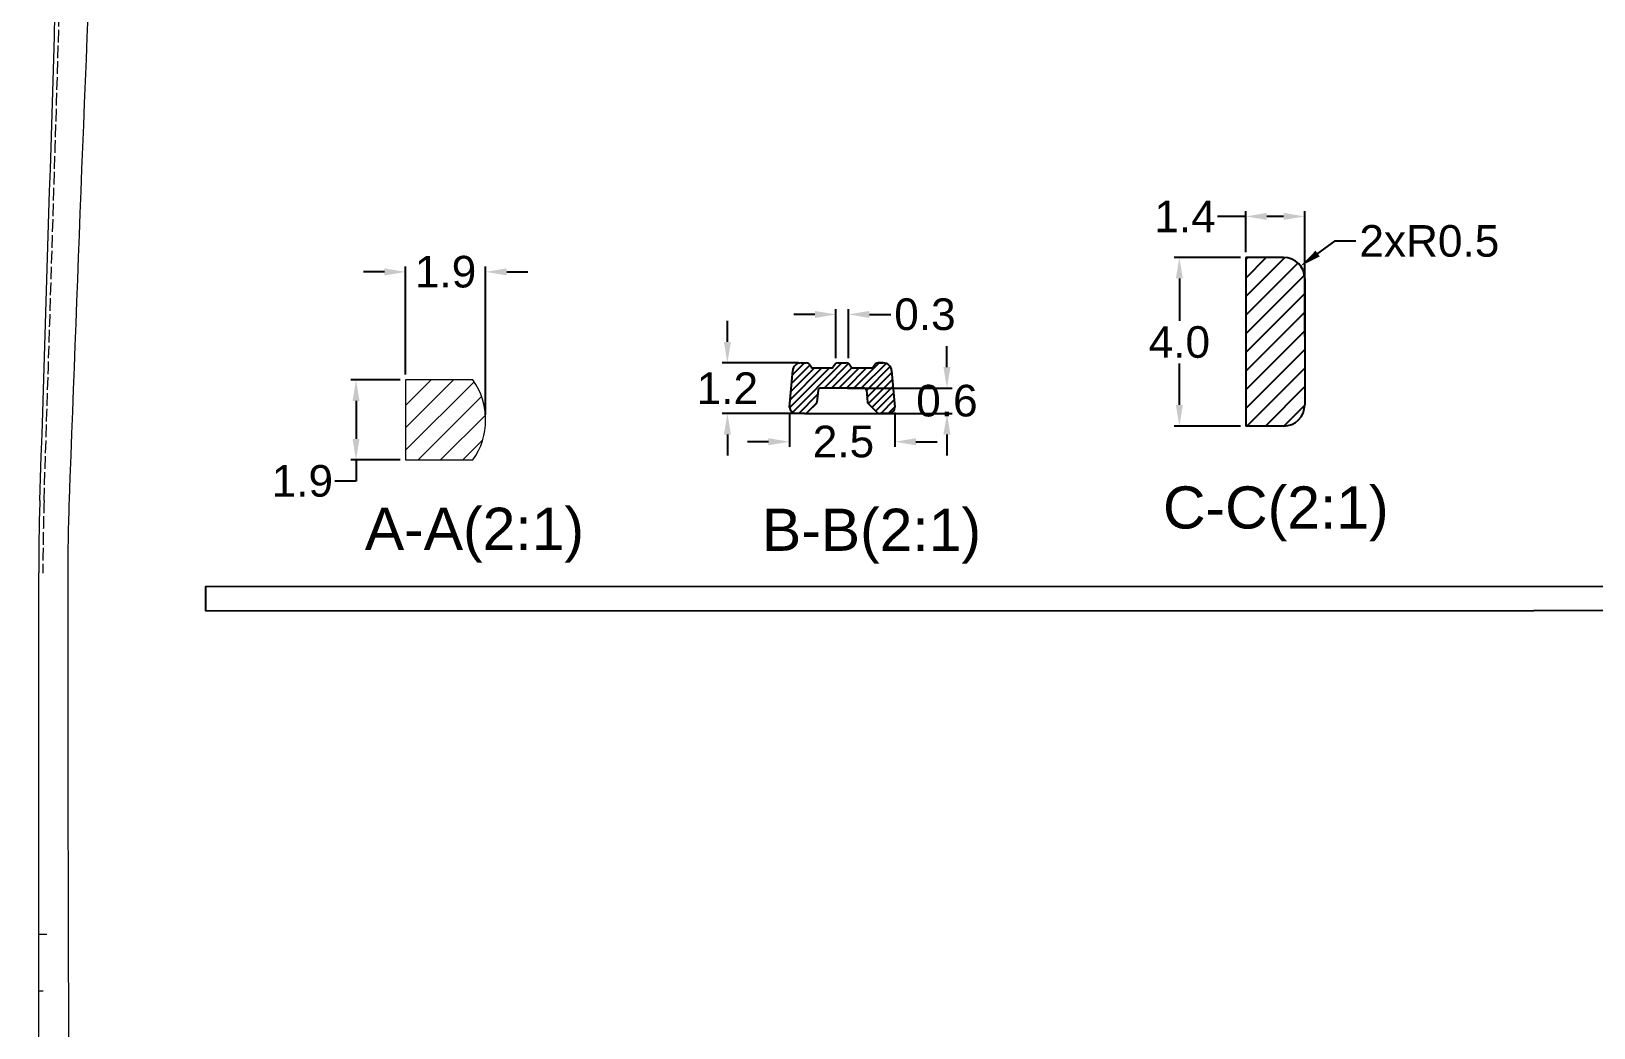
# Model space of a CAD drawing. Header units: millimetres. Extents: x 1233 to 2351, y 1180 to 1535.
# Drawn here: x 1523.7 to 1597.9, y 1319.2 to 1366.5 of the extents above; entities that cross this region are included whole.
import ezdxf

# ---------------------------------------------------------------- set-up
doc = ezdxf.new("R2010")
doc.units = ezdxf.units.MM
doc.linetypes.add('ACAD_ISO02W100', pattern=[15, 12, -3])
doc.layers.add('Dimension', color=3, linetype='Continuous')
doc.layers.add('Text', color=4, linetype='Continuous')
doc.layers.add('标注', color=4, linetype='Continuous', lineweight=5)
doc.styles.get("Standard").update_dxf_attribs({"font": 'arial.ttf'})
doc.styles.add('宋体', font='SimSun.ttf')
doc.dimstyles.new('Standard$0', dxfattribs={"dimtxt": 2.3, "dimasz": 2, "dimexe": 1, "dimexo": 1, "dimgap": 1, "dimtad": 0, "dimtih": 1, "dimtoh": 1, "dimdec": 1, "dimzin": 0, "dimdsep": 46, "dimtxsty": 'Standard', "dimcen": 0, "dimclrd": 4, "dimclre": 4, "dimclrt": 4, "dimadec": 1, "dimazin": 0, "dimtfac": 1, "dimtdec": 1, "dimtofl": 0, "dimtmove": 0, "dimatfit": 0, "dimfxl": 1, "dimtolj": 1, "dimtzin": 0, "dimarcsym": 0})
doc.dimstyles.new('STANDARD$4', dxfattribs={"dimtxt": 2, "dimasz": 1.5, "dimexe": 0.5, "dimexo": 0.5, "dimgap": 0.5, "dimtad": 1, "dimtoh": 1, "dimdsep": 46, "dimtxsty": 'Standard', "dimcen": 0, "dimadec": 0, "dimazin": 0, "dimtfac": 1, "dimtofl": 0, "dimtmove": 0, "dimatfit": 3, "dimfxl": 1, "dimtolj": 1, "dimtzin": 0, "dimarcsym": 0})

# ---------------------------------------------------------------- blocks, each defined once
blk = doc.blocks.new('*D182')
at = {"layer": 'Defpoints', "color": 0, "ltscale": 1000, "transparency": 16777216}
for p in [(1508.444, 1451.229), (1545.729, 1451.229), (1593.937, 1285.364)]:
    blk.add_point(p, dxfattribs=at)
at = {"layer": 'Dimension', "color": 3, "lineweight": -2, "ltscale": 1000, "transparency": 16777216}
for p, q in [((1545.479, 1451.229), (1508.194, 1451.229)), ((1508.444, 1287.364), (1508.444, 1449.229)), ((1593.687, 1285.364), (1508.194, 1285.364))]:
    blk.add_line(p, q, dxfattribs=at)
at = {"layer": 'Dimension', "color": 3, "ltscale": 1000, "transparency": 16777216}
for points in [[(1508.111, 1449.229), (1508.778, 1449.229), (1508.444, 1451.229)], [(1508.111, 1287.364), (1508.778, 1287.364), (1508.444, 1285.364)]]:
    blk.add_solid(points, dxfattribs=at)
at = {"layer": 'Dimension', "ltscale": 1000, "transparency": 16777216, "insert": (1506.918, 1368.296), "char_height": 2.5, "attachment_point": 5, "rotation": 90}
blk.add_mtext('\\A1;166±2', dxfattribs=at)
blk = doc.blocks.new('*D268')
at = {"layer": 'Defpoints', "color": 0, "ltscale": 1000, "transparency": 16777216}
for p in [(1517.3, 1401.493), (1525.615, 1401.493), (1524.635, 1296.577)]:
    blk.add_point(p, dxfattribs=at)
at = {"layer": 'Dimension', "color": 3, "lineweight": -2, "ltscale": 1000, "transparency": 16777216}
for p, q in [((1525.365, 1401.493), (1517.05, 1401.493)), ((1517.3, 1298.577), (1517.3, 1399.493)), ((1524.385, 1296.577), (1517.05, 1296.577))]:
    blk.add_line(p, q, dxfattribs=at)
at = {"layer": 'Dimension', "color": 3, "ltscale": 1000, "transparency": 16777216}
for points in [[(1516.967, 1399.493), (1517.634, 1399.493), (1517.3, 1401.493)], [(1516.967, 1298.577), (1517.634, 1298.577), (1517.3, 1296.577)]]:
    blk.add_solid(points, dxfattribs=at)
at = {"layer": 'Dimension', "ltscale": 1000, "transparency": 16777216, "insert": (1515.774, 1349.035), "char_height": 2.5, "attachment_point": 5, "rotation": 90}
blk.add_mtext('\\A1;105±2', dxfattribs=at)
blk = doc.blocks.new('*D250')
at = {"layer": 'Defpoints', "color": 0, "transparency": 16777216}
for p in [(1541.494, 1349.96), (1539.143, 1346.16), (1541.494, 1346.16)]:
    blk.add_point(p, dxfattribs=at)
at = {"layer": 'Dimension', "color": 3, "lineweight": -2, "transparency": 16777216}
for p, q in [((1541.244, 1349.96), (1538.893, 1349.96)), ((1539.143, 1348.96), (1539.143, 1347.16)), ((1541.244, 1346.16), (1538.893, 1346.16)), ((1539.143, 1346.16), (1539.143, 1345.16)), ((1539.143, 1345.16), (1538.143, 1345.16))]:
    blk.add_line(p, q, dxfattribs=at)
at = {"layer": 'Dimension', "color": 3, "transparency": 16777216}
for points in [[(1538.977, 1348.96), (1539.31, 1348.96), (1539.143, 1349.96)], [(1538.977, 1347.16), (1539.31, 1347.16), (1539.143, 1346.16)]]:
    blk.add_solid(points, dxfattribs=at)
at = {"layer": 'Dimension', "transparency": 16777216, "insert": (1536.597, 1345.16), "char_height": 1.5, "attachment_point": 5}
blk.add_mtext('\\A1;1.9', dxfattribs=at)
blk = doc.blocks.new('*D251')
at = {"layer": 'Defpoints', "color": 0, "transparency": 16777216}
for p in [(1545.294, 1355.086), (1541.494, 1349.96), (1545.294, 1348.06)]:
    blk.add_point(p, dxfattribs=at)
at = {"layer": 'Dimension', "color": 3, "lineweight": -2, "transparency": 16777216}
for p, q in [((1540.494, 1355.086), (1539.494, 1355.086)), ((1541.494, 1350.21), (1541.494, 1355.336)), ((1545.294, 1348.31), (1545.294, 1355.336)), ((1546.294, 1355.086), (1547.294, 1355.086))]:
    blk.add_line(p, q, dxfattribs=at)
at = {"layer": 'Dimension', "color": 3, "transparency": 16777216}
for points in [[(1540.494, 1355.252), (1540.494, 1354.919), (1541.494, 1355.086)], [(1546.294, 1355.252), (1546.294, 1354.919), (1545.294, 1355.086)]]:
    blk.add_solid(points, dxfattribs=at)
at = {"layer": 'Dimension', "transparency": 16777216, "insert": (1543.394, 1355.086), "char_height": 1.5, "attachment_point": 5}
blk.add_mtext('\\A1;1.9', dxfattribs=at)
blk = doc.blocks.new('*D253')
at = {"layer": 'Defpoints', "color": 0, "transparency": 16777216}
for p in [(1559.716, 1348.666), (1564.716, 1348.666), (1564.716, 1347.026)]:
    blk.add_point(p, dxfattribs=at)
at = {"layer": 'Dimension', "color": 3, "lineweight": -2, "transparency": 16777216}
for p, q in [((1559.716, 1348.416), (1559.716, 1346.776)), ((1564.716, 1348.416), (1564.716, 1346.776)), ((1558.716, 1347.026), (1557.716, 1347.026)), ((1565.716, 1347.026), (1566.716, 1347.026))]:
    blk.add_line(p, q, dxfattribs=at)
at = {"layer": 'Dimension', "color": 3, "transparency": 16777216}
for points in [[(1558.716, 1347.192), (1558.716, 1346.859), (1559.716, 1347.026)], [(1565.716, 1347.192), (1565.716, 1346.859), (1564.716, 1347.026)]]:
    blk.add_solid(points, dxfattribs=at)
at = {"layer": 'Dimension', "transparency": 16777216, "insert": (1562.276, 1347.026), "char_height": 1.5, "attachment_point": 5}
blk.add_mtext('\\A1;2.5', dxfattribs=at)
blk = doc.blocks.new('*D175')
at = {"layer": 'Defpoints', "color": 0, "transparency": 16777216}
for p in [(1560.39, 1350.766), (1556.768, 1348.366), (1560.39, 1348.366)]:
    blk.add_point(p, dxfattribs=at)
at = {"layer": 'Dimension', "color": 3, "lineweight": -2, "transparency": 16777216}
for p, q in [((1556.768, 1351.766), (1556.768, 1352.766)), ((1560.14, 1350.766), (1556.518, 1350.766)), ((1560.14, 1348.366), (1556.518, 1348.366)), ((1556.768, 1347.366), (1556.768, 1346.366))]:
    blk.add_line(p, q, dxfattribs=at)
at = {"layer": 'Dimension', "color": 3, "transparency": 16777216}
for points in [[(1556.602, 1351.766), (1556.935, 1351.766), (1556.768, 1350.766)], [(1556.602, 1347.366), (1556.935, 1347.366), (1556.768, 1348.366)]]:
    blk.add_solid(points, dxfattribs=at)
at = {"layer": 'Dimension', "transparency": 16777216, "insert": (1556.768, 1349.566), "char_height": 1.5, "attachment_point": 5}
blk.add_mtext('\\A1;1.2', dxfattribs=at)
blk = doc.blocks.new('*D254')
at = {"layer": 'Defpoints', "color": 0, "transparency": 16777216}
for p in [(1562.512, 1353.067), (1561.92, 1350.739), (1562.512, 1350.739)]:
    blk.add_point(p, dxfattribs=at)
at = {"layer": 'Dimension', "color": 3, "lineweight": -2, "transparency": 16777216}
for p, q in [((1561.92, 1350.989), (1561.92, 1353.317)), ((1562.512, 1350.989), (1562.512, 1353.317)), ((1560.92, 1353.067), (1559.92, 1353.067)), ((1563.512, 1353.067), (1564.529, 1353.067))]:
    blk.add_line(p, q, dxfattribs=at)
at = {"layer": 'Dimension', "color": 3, "transparency": 16777216}
for points in [[(1560.92, 1353.234), (1560.92, 1352.9), (1561.92, 1353.067)], [(1563.512, 1353.234), (1563.512, 1352.9), (1562.512, 1353.067)]]:
    blk.add_solid(points, dxfattribs=at)
at = {"layer": 'Dimension', "transparency": 16777216, "insert": (1566.144, 1353.067), "char_height": 1.5, "attachment_point": 5}
blk.add_mtext('\\A1;0.3', dxfattribs=at)
blk = doc.blocks.new('*D255')
at = {"layer": 'Defpoints', "color": 0, "transparency": 16777216}
for p in [(1562.216, 1349.566), (1560.224, 1348.366), (1567.186, 1348.366)]:
    blk.add_point(p, dxfattribs=at)
at = {"layer": 'Dimension', "color": 3, "lineweight": -2, "transparency": 16777216}
for p, q in [((1567.186, 1350.566), (1567.186, 1351.566)), ((1562.466, 1349.566), (1567.436, 1349.566)), ((1560.474, 1348.366), (1567.436, 1348.366)), ((1567.186, 1347.366), (1567.186, 1346.366))]:
    blk.add_line(p, q, dxfattribs=at)
at = {"layer": 'Dimension', "color": 3, "transparency": 16777216}
for points in [[(1567.019, 1350.566), (1567.352, 1350.566), (1567.186, 1349.566)], [(1567.019, 1347.366), (1567.352, 1347.366), (1567.186, 1348.366)]]:
    blk.add_solid(points, dxfattribs=at)
at = {"layer": 'Dimension', "transparency": 16777216, "insert": (1567.186, 1348.966), "char_height": 1.5, "attachment_point": 5}
blk.add_mtext('\\A1;0.6', dxfattribs=at)
blk = doc.blocks.new('*D256')
at = {"layer": 'Defpoints', "color": 0, "transparency": 16777216}
for p in [(1584.166, 1357.718), (1581.366, 1355.772), (1584.166, 1351.772)]:
    blk.add_point(p, dxfattribs=at)
at = {"layer": 'Dimension', "color": 3, "lineweight": -2, "transparency": 16777216}
for p, q in [((1581.366, 1356.022), (1581.366, 1357.968)), ((1584.166, 1352.022), (1584.166, 1357.968)), ((1581.366, 1357.718), (1580.03, 1357.718)), ((1583.166, 1357.718), (1582.366, 1357.718))]:
    blk.add_line(p, q, dxfattribs=at)
at = {"layer": 'Dimension', "color": 3, "transparency": 16777216}
for points in [[(1582.366, 1357.885), (1582.366, 1357.552), (1581.366, 1357.718)], [(1583.166, 1357.885), (1583.166, 1357.552), (1584.166, 1357.718)]]:
    blk.add_solid(points, dxfattribs=at)
at = {"layer": 'Dimension', "transparency": 16777216, "insert": (1578.488, 1357.718), "char_height": 1.5, "attachment_point": 5}
blk.add_mtext('\\A1;1.4', dxfattribs=at)
blk = doc.blocks.new('*D257')
at = {"layer": 'Defpoints', "color": 0, "transparency": 16777216}
for p in [(1581.366, 1355.772), (1578.218, 1347.772), (1581.366, 1347.772)]:
    blk.add_point(p, dxfattribs=at)
at = {"layer": 'Dimension', "color": 3, "lineweight": -2, "transparency": 16777216}
for p, q in [((1581.116, 1355.772), (1577.968, 1355.772)), ((1578.218, 1354.772), (1578.218, 1352.765)), ((1578.218, 1348.772), (1578.218, 1350.733)), ((1581.116, 1347.772), (1577.968, 1347.772))]:
    blk.add_line(p, q, dxfattribs=at)
at = {"layer": 'Dimension', "color": 3, "transparency": 16777216}
for points in [[(1578.051, 1354.772), (1578.385, 1354.772), (1578.218, 1355.772)], [(1578.051, 1348.772), (1578.385, 1348.772), (1578.218, 1347.772)]]:
    blk.add_solid(points, dxfattribs=at)
at = {"layer": 'Dimension', "transparency": 16777216, "insert": (1578.218, 1351.749), "char_height": 1.5, "attachment_point": 5}
blk.add_mtext('\\A1;4.0', dxfattribs=at)
blk = doc.blocks.new('*D176')
at = {"layer": 'Defpoints', "color": 0, "transparency": 16777216}
for p in [(1583.972, 1355.363), (1583.166, 1354.772)]:
    blk.add_point(p, dxfattribs=at)
at = {"layer": 'Dimension', "color": 3, "lineweight": -2, "transparency": 16777216}
for p, q in [((1585.585, 1356.546), (1584.778, 1355.955)), ((1586.585, 1356.546), (1585.585, 1356.546))]:
    blk.add_line(p, q, dxfattribs=at)
at = {"layer": 'Dimension', "color": 3, "transparency": 16777216}
blk.add_solid([(1584.68, 1356.089), (1584.877, 1355.82), (1583.972, 1355.363)], dxfattribs=at)
at = {"layer": 'Dimension', "transparency": 16777216, "insert": (1590.082, 1356.546), "char_height": 1.5, "attachment_point": 5}
blk.add_mtext('\\A1;2xR0.5', dxfattribs=at)

msp = doc.modelspace()

# ---------------------------------------------------------------- hatches: boundary and pattern name
h = msp.add_hatch()
h.set_pattern_fill('ANSI31', color=6, scale=5)
h.set_pattern_definition([(45, (-15309.6456, 7392.6042), (-0.441941738, 0.441941738), [])])
edge = h.paths.add_edge_path()
edge.add_line((1584.16583, 1354.39097), (1584.16583, 1354.583))
edge.add_line((1584.16583, 1354.583), (1584.16583, 1354.79097))
edge.add_line((1584.16583, 1354.79097), (1584.16565, 1354.79097))
edge.add_arc((1583.16583, 1354.77186), 1, 1.0945919, 90)
edge.add_line((1583.16583, 1355.77186), (1581.36583, 1355.77186))
edge.add_line((1581.36583, 1355.77186), (1581.36583, 1351.77186))
edge.add_line((1581.36583, 1351.77186), (1584.16583, 1351.77186))
edge.add_line((1584.16583, 1351.77186), (1584.16583, 1352.72917))
edge.add_line((1584.16583, 1352.72917), (1584.16583, 1352.96467))
edge.add_line((1584.16583, 1352.96467), (1584.16583, 1353.31581))
edge.add_line((1584.16583, 1353.31581), (1584.16583, 1353.12917))
edge.add_line((1584.16583, 1353.12917), (1584.16583, 1354.39097))
edge = h.paths.add_edge_path()
edge.add_line((1584.16583, 1351.77186), (1581.36583, 1351.77186))
edge.add_line((1581.36583, 1351.77186), (1581.36583, 1347.77186))
edge.add_line((1581.36583, 1347.77186), (1583.16583, 1347.77186))
edge.add_arc((1583.16583, 1348.77186), 1, 270, 360)
edge.add_line((1584.16583, 1348.77186), (1584.16583, 1351.77186))
at = {"ltscale": 0.5}
h = msp.add_hatch(dxfattribs=at)
h.set_pattern_fill('ANSI31', color=6, scale=2)
h.set_pattern_definition([(45, (-32258.93714, 16069.32625), (-0.1767766953, 0.1767766953), [])])
h.paths.add_polyline_path([(1563.26286, 1349.56597, -0.38887873), (1563.36247, 1349.47469), (1563.41256, 1348.90223, 0.17632698), (1563.44147, 1348.84024), (1563.85715, 1348.42455, 0.19891237), (1563.99857, 1348.36597), (1564.41573, 1348.36597, 0.41421356), (1564.71573, 1348.66597), (1564.56395, 1350.40084, 0.38887873), (1564.16547, 1350.76597), (1563.91798, 1350.76597, 0.26794919), (1563.74478, 1350.66597), (1563.69282, 1350.57597, -0.26794919), (1563.60621, 1350.52597), (1562.72347, 1350.52597, -0.26794919), (1562.63686, 1350.57597), (1562.5849, 1350.66597, 0.26794919), (1562.4117, 1350.76597), (1562.01976, 1350.76597, 0.26794919), (1561.84656, 1350.66597), (1561.7946, 1350.57597, -0.26794919), (1561.708, 1350.52597), (1560.82525, 1350.52597, -0.26794919), (1560.73864, 1350.57597), (1560.68668, 1350.66597, 0.26794919), (1560.51348, 1350.76597), (1560.26599, 1350.76597, 0.38887873), (1559.86751, 1350.40084), (1559.71573, 1348.66597, 0.41421356), (1560.01573, 1348.36597), (1560.43289, 1348.36597, 0.19891237), (1560.57431, 1348.42455), (1560.98999, 1348.84024, 0.17632698), (1561.0189, 1348.90223), (1561.06899, 1349.47469, -0.38887873), (1561.16861, 1349.56597)])
at = {"lineweight": 9}
h = msp.add_hatch(dxfattribs=at)
h.set_pattern_fill('ANSI31', color=6, scale=6, style=0)
h.set_pattern_definition([(45, (-1017.7604, 347.5964), (-0.53033009, 0.53033009), [])])
h.paths.add_polyline_path([(1544.88828, 1349.64838, 0.27410657), (1544.36192, 1349.96038), (1541.89432, 1349.96038, 0.41421356), (1541.49432, 1349.56038), (1541.49432, 1346.56038, 0.41421356), (1541.89432, 1346.16038), (1544.36192, 1346.16038, 0.27410657), (1544.88828, 1346.47238, 0.25569065)])

# ---------------------------------------------------------------- linework, layer by layer
for p, q in [((1583.16583, 1355.77186), (1581.36583, 1355.77186)), ((1581.36583, 1355.77186), (1581.36583, 1347.77186)), ((1584.16583, 1354.77186), (1584.16583, 1348.77186)), ((1559.71573, 1348.66597), (1559.86751, 1350.40084)), ((1560.26599, 1350.76597), (1560.51348, 1350.76597)), ((1560.73864, 1350.57597), (1560.68668, 1350.66597)), ((1560.82525, 1350.52597), (1561.708, 1350.52597)), ((1561.84656, 1350.66597), (1561.7946, 1350.57597)), ((1562.01976, 1350.76597), (1562.4117, 1350.76597)), ((1562.5849, 1350.66597), (1562.63686, 1350.57597)), ((1562.72347, 1350.52597), (1563.60621, 1350.52597)), ((1563.69282, 1350.57597), (1563.74478, 1350.66597)), ((1563.91798, 1350.76597), (1564.16547, 1350.76597)), ((1564.16547, 1350.76597), (1563.91798, 1350.76597)), ((1564.56395, 1350.40084), (1564.71573, 1348.66597)), ((1561.06899, 1349.47469), (1561.0189, 1348.90223)), ((1563.26286, 1349.56597), (1561.16861, 1349.56597)), ((1563.36247, 1349.47469), (1563.41256, 1348.90223)), ((1560.43289, 1348.36597), (1560.01573, 1348.36597)), ((1560.98999, 1348.84024), (1560.57431, 1348.42455)), ((1563.44147, 1348.84024), (1563.85715, 1348.42455)), ((1564.41573, 1348.36597), (1563.99857, 1348.36597)), ((1583.16583, 1347.77186), (1581.36583, 1347.77186))]:
    msp.add_line(p, q)
for p, q in [((1544.69432, 1349.96038), (1541.49432, 1349.96038)), ((1541.49432, 1349.96038), (1541.49432, 1346.16038)), ((1541.49432, 1346.16038), (1544.69432, 1346.16038))]:
    msp.add_line(p, q, dxfattribs=at)
at = {"color": 251, "linetype": 'ACAD_ISO02W100', "lineweight": 13, "ltscale": 0.05}
for p, q in [((1524.29275, 1323.64861), (1524.09275, 1323.64861)), ((1524.47386, 1323.64861), (1524.27386, 1323.64861)), ((1524.29033, 1320.94861), (1524.09033, 1320.94861))]:
    msp.add_line(p, q, dxfattribs=at)
at = {"color": 7}
msp.add_lwpolyline([(1532.00282, 1339.00647), (1658.08735, 1339.02717), (1658.08735, 1340.16208), (1532.00282, 1340.14138)], close=True, dxfattribs=at)
at = {"color": 251, "linetype": 'ACAD_ISO02W100', "lineweight": 13, "ltscale": 0.05}
for centre, radius, start, end in [((-5682.55338, 1580.47979), 7210.76245, 358.122518414, 358.389122969), ((1624.28443, 1340.96188), 100, 178.1225184, 180.0954824)]:
    msp.add_arc(centre, radius, start, end, dxfattribs=at)
for centre, radius, start, end in [((1583.16583, 1354.77186), 1, 0, 90), ((1560.26599, 1350.36597), 0.4, 90, 175), ((1560.51348, 1350.56597), 0.2, 30, 90), ((1560.82525, 1350.62597), 0.1, 210, 270), ((1561.708, 1350.62597), 0.1, 270, 330), ((1562.01976, 1350.56597), 0.2, 90, 150), ((1562.4117, 1350.56597), 0.2, 30, 90), ((1562.72347, 1350.62597), 0.1, 210, 270), ((1563.60621, 1350.62597), 0.1, 270, 330), ((1563.91798, 1350.56597), 0.2, 90, 150), ((1564.16547, 1350.36597), 0.4, 5, 90), ((1560.91928, 1348.91095), 0.1, 315, 355), ((1561.16861, 1349.46597), 0.1, 90, 175), ((1563.26286, 1349.46597), 0.1, 5, 90), ((1563.51218, 1348.91095), 0.1, 185, 225), ((1560.01573, 1348.66597), 0.3, 180, 270), ((1560.43289, 1348.56597), 0.2, 270, 315), ((1563.99857, 1348.56597), 0.2, 225, 270), ((1564.41573, 1348.66597), 0.3, 270, 0), ((1583.16583, 1348.77186), 1, 270, 0)]:
    msp.add_arc(centre, radius, start, end)
at = {"lineweight": 9}
msp.add_arc((1541.98599, 1348.06038), 3.30833, 324.9488633, 35.0511367, dxfattribs=at)
at = {"layer": '标注', "color": 0, "lineweight": 13, "ltscale": 5}
for centre, radius, start, end in [((-5682.55338, 1580.47979), 7210.56245, 358.122491424, 358.389122969), ((6272.75586, 1172.27972), 4750.342, 177.52131212, 177.92497455), ((1624.08442, 1340.96499), 100, 178.1224914, 180.0955094), ((1625.46323, 1340.65981), 100, 177.9249745, 179.9679866), ((-5686.46787, 1328.77862), 7210.56245, 359.828920366, 0.095509432), ((6275.8045, 1338.06149), 4750.342, 179.96798665, 180.37164907)]:
    msp.add_arc(centre, radius, start, end, dxfattribs=at)

# ---------------------------------------------------------------- texts
at = {"layer": 'Text', "linetype": 'ByBlock', "lineweight": 9, "char_height": 2, "width": 19.8141978, "attachment_point": 5, "style": '宋体'}
for s, insert in [('{\\f@Arial Unicode MS|b0|i0|c0|p34;C-C(2:1)}', (1582.79581, 1343.6056)), ('{\\f@Arial Unicode MS|b0|i0|c0|p34;A-A(2:1)}', (1544.7647, 1342.59501)), ('{\\f@Arial Unicode MS|b0|i0|c0|p34;B-B(2:1)}', (1563.60889, 1342.54735))]:
    msp.add_mtext(s, dxfattribs=dict(at, insert=insert))

# ---------------------------------------------------------------- dimensions: what is measured, and where the dimension line sits
at = {"layer": 'Dimension', "color": 40, "ltscale": 1000, "true_color": 0xf8d731}
for base, p1, p2, picture, middle in [((1508.44439, 1451.22907), (1593.93734, 1285.36358), (1545.72869, 1451.22907), '*D182', (1506.91796, 1368.29633)), ((1517.30023, 1401.49318), (1524.63508, 1296.57687), (1525.61508, 1401.49318), '*D268', (1515.7738, 1349.03503))]:
    dim = msp.add_linear_dim(base=base, p1=p1, p2=p2, angle=90, dimstyle='Standard$0', override={"dimtxt": 2.5, "dimexe": 0.25, "dimexo": 0.25, "dimgap": 0.25, "dimtad": 1, "dimtih": 0, "dimtoh": 0, "dimdec": 0, "dimclrd": 3, "dimclre": 3, "dimclrt": 256, "dimadec": 0, "dimtol": 1, "dimtp": 2, "dimtm": 2, "dimtdec": 0, "dimatfit": 3, "dimfxl": 1.25, "dimarcsym": 2}, dxfattribs=at)
    dim.commit()
    dim.dimension.update_dxf_attribs({"geometry": picture, "text_midpoint": middle})
at = {"layer": 'Dimension'}
for base, p1, p2, picture, middle in [((1584.16583, 1357.71843), (1581.36583, 1355.77186), (1584.16583, 1351.77186), '*D256', (1578.48807, 1357.71843)), ((1564.71573, 1347.02575), (1559.71573, 1348.66597), (1564.71573, 1348.66597), '*D253', (1562.27646, 1347.02575))]:
    dim = msp.add_linear_dim(base=base, p1=p1, p2=p2, dimstyle='Standard$0', override={"dimtxt": 1.5, "dimasz": 1, "dimexe": 0.25, "dimexo": 0.25, "dimgap": 0.25, "dimlfac": 0.5, "dimclrd": 3, "dimclre": 3, "dimclrt": 256, "dimadec": 0, "dimtdec": 2, "dimatfit": 3}, dxfattribs=at)
    dim.commit()
    dim.dimension.update_dxf_attribs({"geometry": picture, "text_midpoint": middle, "dimtype": 160})
dim = msp.add_radius_dim(center=(1583.16583, 1354.77186), mpoint=(1583.97215, 1355.36335), text='2x<>', dimstyle='STANDARD$4', override={"dimtxt": 1.5, "dimasz": 1, "dimexe": 0.25, "dimexo": 0.25, "dimgap": 0.25, "dimtad": 0, "dimtih": 1, "dimdec": 1, "dimlfac": 0.5, "dimzin": 0, "dimclrd": 3, "dimclre": 3, "dimclrt": 256}, dxfattribs=at)
dim.commit()
dim.dimension.update_dxf_attribs({"geometry": '*D176', "text_midpoint": (1590.08189, 1356.54631)})
dim = msp.add_linear_dim(base=(1545.29432, 1355.08562), p1=(1541.49432, 1349.96038), p2=(1545.29432, 1348.06038), dimstyle='Standard$0', override={"dimtxt": 1.5, "dimasz": 1, "dimexe": 0.25, "dimexo": 0.25, "dimgap": 0.25, "dimlfac": 0.5, "dimclrd": 3, "dimclre": 3, "dimclrt": 256, "dimadec": 0, "dimtdec": 2, "dimatfit": 3}, dxfattribs=at)
dim.commit()
dim.dimension.update_dxf_attribs({"geometry": '*D251', "text_midpoint": (1543.39432, 1355.08562)})
for base, p1, p2, picture, middle in [((1578.21793, 1347.77186), (1581.36583, 1355.77186), (1581.36583, 1347.77186), '*D257', (1578.21793, 1351.74908)), ((1556.7682, 1348.36597), (1560.38973, 1350.76597), (1560.38973, 1348.36597), '*D175', (1556.7682, 1349.56597)), ((1567.18563, 1348.36597), (1562.21573, 1349.56597), (1560.22431, 1348.36597), '*D255', (1567.18563, 1348.96597))]:
    dim = msp.add_linear_dim(base=base, p1=p1, p2=p2, angle=90, dimstyle='Standard$0', override={"dimtxt": 1.5, "dimasz": 1, "dimexe": 0.25, "dimexo": 0.25, "dimgap": 0.25, "dimlfac": 0.5, "dimclrd": 3, "dimclre": 3, "dimclrt": 256, "dimadec": 0, "dimtdec": 2, "dimatfit": 3}, dxfattribs=at)
    dim.commit()
    dim.dimension.update_dxf_attribs({"geometry": picture, "text_midpoint": middle, "dimtype": 160})
dim = msp.add_linear_dim(base=(1562.5117, 1353.0671), p1=(1561.91976, 1350.73918), p2=(1562.5117, 1350.73918), text='0.3', dimstyle='Standard$0', override={"dimtxt": 1.5, "dimasz": 1, "dimexe": 0.25, "dimexo": 0.25, "dimgap": 0.25, "dimlfac": 0.5, "dimclrd": 3, "dimclre": 3, "dimclrt": 256, "dimadec": 0, "dimtdec": 2, "dimatfit": 3}, dxfattribs=at)
dim.commit()
dim.dimension.update_dxf_attribs({"geometry": '*D254', "text_midpoint": (1566.14429, 1353.0671), "dimtype": 160})
dim = msp.add_linear_dim(base=(1539.14318, 1346.16038), p1=(1541.49432, 1349.96038), p2=(1541.49432, 1346.16038), angle=90, dimstyle='Standard$0', override={"dimtxt": 1.5, "dimasz": 1, "dimexe": 0.25, "dimexo": 0.25, "dimgap": 0.25, "dimlfac": 0.5, "dimclrd": 3, "dimclre": 3, "dimclrt": 256, "dimadec": 0, "dimtdec": 2, "dimatfit": 3}, dxfattribs=at)
dim.commit()
dim.dimension.update_dxf_attribs({"geometry": '*D250', "text_midpoint": (1536.5968, 1345.16038)})

doc.saveas('drawing.dxf')
